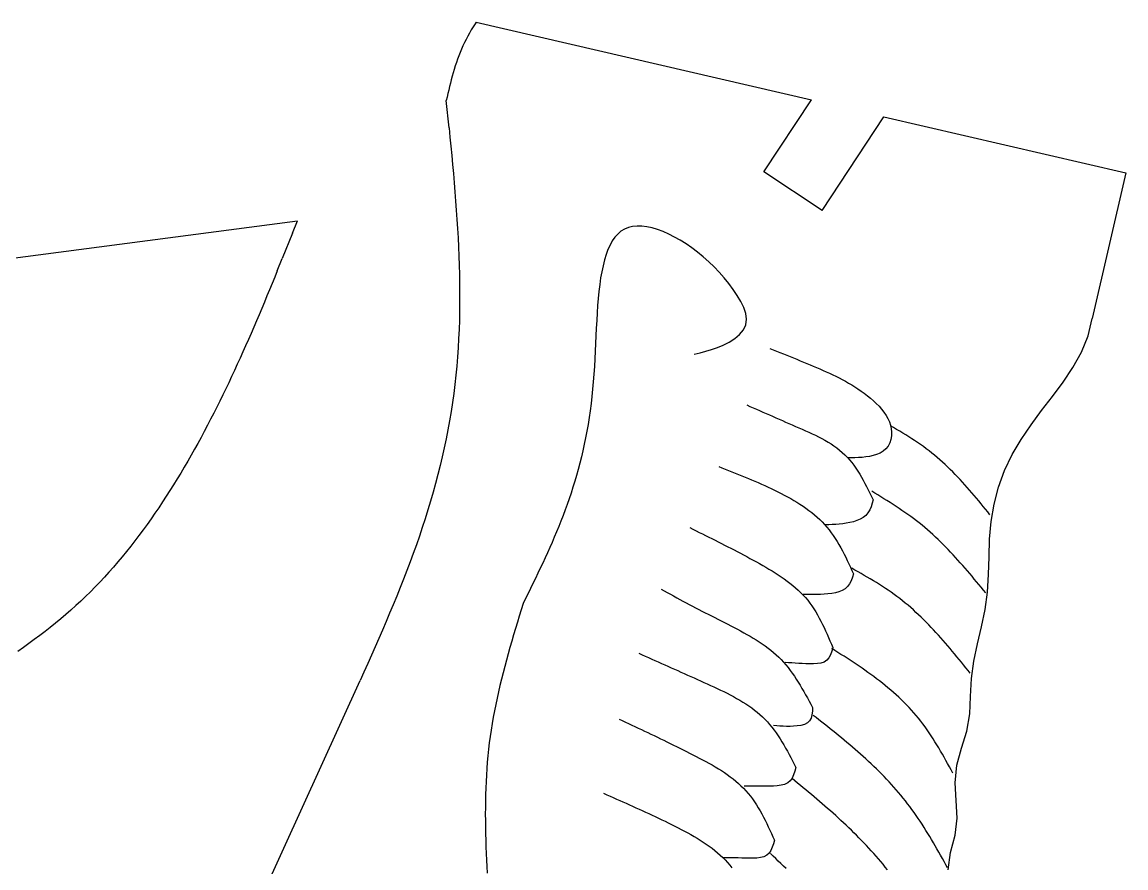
# Model space of a CAD drawing. Extents: x -3475 to 3475, y -2114 to 2114.
# Drawn here: x 2996.4 to 3453.9, y 798.2 to 1148.8 of the extents above; entities that cross this region are included whole.
import ezdxf

# ---------------------------------------------------------------- set-up
doc = ezdxf.new("R2010")
doc.units = 0
doc.header["$MEASUREMENT"] = 0
doc.layers.get('0').update_dxf_attribs({"linetype": 'CONTINUOUS'})

msp = doc.modelspace()

# ---------------------------------------------------------------- linework, layer by layer
for p, q in [((3184.56, 1148.83), (3184.09, 1148.12)), ((3184.56, 1148.83), (3323.59, 1116.54)), ((3181.79, 1144.28), (3181.08, 1142.97)), ((3182.53, 1145.58), (3181.79, 1144.28)), ((3183.3, 1146.86), (3182.53, 1145.58)), ((3184.09, 1148.12), (3183.3, 1146.86)), ((3179.73, 1140.32), (3179.1, 1138.97)), ((3180.39, 1141.65), (3179.73, 1140.32)), ((3181.08, 1142.97), (3180.39, 1141.65)), ((3177.38, 1134.86), (3176.87, 1133.47)), ((3177.93, 1136.24), (3177.38, 1134.86)), ((3178.5, 1137.61), (3177.93, 1136.24)), ((3179.1, 1138.97), (3178.5, 1137.61)), ((3175.92, 1130.66), (3175.48, 1129.24)), ((3176.38, 1132.06), (3175.92, 1130.66)), ((3176.87, 1133.47), (3176.38, 1132.06)), ((3174.66, 1126.39), (3174.27, 1124.95)), ((3175.06, 1127.82), (3174.66, 1126.39)), ((3175.48, 1129.24), (3175.06, 1127.82)), ((3173.54, 1122.07), (3173.19, 1120.62)), ((3173.9, 1123.51), (3173.54, 1122.07)), ((3174.27, 1124.95), (3173.9, 1123.51)), ((3172.5, 1117.72), (3172.17, 1116.27)), ((3173.32, 1104.93), (3172.17, 1116.27)), ((3172.84, 1119.17), (3172.5, 1117.72)), ((3173.19, 1120.62), (3172.84, 1119.17)), ((3303.84, 1086.72), (3323.59, 1116.54)), ((3327.9, 1070.79), (3353.57, 1109.57)), ((3353.57, 1109.57), (3453.85, 1086.28)), ((3173.32, 1104.93), (3173.7, 1101.14)), ((3173.7, 1101.14), (3174.07, 1097.36)), ((3174.07, 1097.36), (3174.43, 1093.58)), ((3174.43, 1093.58), (3174.79, 1089.79)), ((3174.79, 1089.79), (3175.13, 1086)), ((3175.13, 1086), (3175.45, 1082.22)), ((3327.9, 1070.79), (3303.84, 1086.72)), ((3453.85, 1086.28), (3439.9, 1025.9)), ((3175.45, 1082.22), (3175.77, 1078.43)), ((3175.77, 1078.43), (3176.06, 1074.64)), ((3176.06, 1074.64), (3176.34, 1070.84)), ((3176.34, 1070.84), (3176.59, 1067.05)), ((2674.09, 1009.01), (3110.46, 1066.46)), ((3108.38, 1061.26), (3110.46, 1066.46)), ((3176.59, 1067.05), (3176.83, 1063.25)), ((3176.83, 1063.25), (3177.04, 1059.45)), ((3244.58, 1062.09), (3243.27, 1060.97)), ((3246.04, 1062.98), (3244.58, 1062.09)), ((3247.63, 1063.64), (3246.04, 1062.98)), ((3249.36, 1064.06), (3247.63, 1063.64)), ((3251.22, 1064.24), (3249.36, 1064.06)), ((3253.2, 1064.2), (3251.22, 1064.24)), ((3255.29, 1063.94), (3253.2, 1064.2)), ((3257.46, 1063.47), (3255.29, 1063.94)), ((3259.71, 1062.81), (3257.46, 1063.47)), ((3262.02, 1061.95), (3259.71, 1062.81)), ((3264.37, 1060.92), (3262.02, 1061.95)), ((3108.38, 1061.26), (3104.21, 1050.85)), ((3177.04, 1059.45), (3177.23, 1055.65)), ((3240.99, 1058.11), (3240.03, 1056.39)), ((3242.07, 1059.64), (3240.99, 1058.11)), ((3243.27, 1060.97), (3242.07, 1059.64)), ((3266.76, 1059.72), (3264.37, 1060.92)), ((3269.16, 1058.36), (3266.76, 1059.72)), ((3271.57, 1056.85), (3269.16, 1058.36)), ((3273.97, 1055.19), (3271.57, 1056.85)), ((3177.23, 1055.65), (3177.39, 1051.85)), ((3238.4, 1052.43), (3237.72, 1050.21)), ((3239.17, 1054.5), (3238.4, 1052.43)), ((3240.03, 1056.39), (3239.17, 1054.5)), ((3276.35, 1053.41), (3273.97, 1055.19)), ((3278.68, 1051.5), (3276.35, 1053.41)), ((3102.11, 1045.65), (3104.21, 1050.85)), ((3177.39, 1051.85), (3177.52, 1048.04)), ((3177.52, 1048.04), (3177.62, 1044.23)), ((3237.13, 1047.85), (3236.61, 1045.36)), ((3237.72, 1050.21), (3237.13, 1047.85)), ((3280.97, 1049.48), (3278.68, 1051.5)), ((3283.19, 1047.36), (3280.97, 1049.48)), ((3102.11, 1045.65), (3101.06, 1043.06)), ((3177.62, 1044.23), (3177.69, 1040.43)), ((3236.61, 1045.36), (3236.16, 1042.74)), ((3285.32, 1045.15), (3283.19, 1047.36)), ((3287.36, 1042.85), (3285.32, 1045.15)), ((3100, 1040.46), (3098.93, 1037.87)), ((3101.06, 1043.06), (3100, 1040.46)), ((3177.69, 1040.43), (3177.72, 1036.62)), ((3235.77, 1040.02), (3235.44, 1037.19)), ((3236.16, 1042.74), (3235.77, 1040.02)), ((3289.29, 1040.48), (3287.36, 1042.85)), ((3291.1, 1038.04), (3289.29, 1040.48)), ((3097.86, 1035.28), (3096.78, 1032.69)), ((3098.93, 1037.87), (3097.86, 1035.28)), ((3177.72, 1036.62), (3177.72, 1032.81)), ((3235.15, 1034.28), (3234.91, 1031.3)), ((3235.44, 1037.19), (3235.15, 1034.28)), ((3292.77, 1035.55), (3291.1, 1038.04)), ((3294.27, 1033.02), (3292.77, 1035.55)), ((3095.7, 1030.11), (3094.61, 1027.52)), ((3096.78, 1032.69), (3095.7, 1030.11)), ((3177.72, 1032.81), (3177.67, 1029)), ((3234.91, 1031.3), (3234.69, 1028.24)), ((3295.49, 1030.49), (3294.27, 1033.02)), ((3296.32, 1028), (3295.49, 1030.49)), ((3093.51, 1024.94), (3092.4, 1022.36)), ((3094.61, 1027.52), (3093.51, 1024.94)), ((3177.59, 1025.2), (3177.47, 1021.4)), ((3177.67, 1029), (3177.59, 1025.2)), ((3234.51, 1025.14), (3234.34, 1021.99)), ((3234.69, 1028.24), (3234.51, 1025.14)), ((3296.65, 1025.61), (3296.32, 1028)), ((3296.36, 1023.34), (3296.65, 1025.61)), ((3438.17, 1018.75), (3439.9, 1025.9)), ((3092.4, 1022.36), (3091.29, 1019.79)), ((3177.47, 1021.4), (3177.3, 1017.6)), ((3234.34, 1021.99), (3234.18, 1018.81)), ((3293.76, 1019.35), (3295.36, 1021.25)), ((3295.36, 1021.25), (3296.36, 1023.34)), ((3090.16, 1017.22), (3089.03, 1014.65)), ((3091.29, 1019.79), (3090.16, 1017.22)), ((3177.3, 1017.6), (3177.08, 1013.8)), ((3234.03, 1015.62), (3233.88, 1012.41)), ((3234.18, 1018.81), (3234.03, 1015.62)), ((3286.98, 1014.94), (3289.4, 1016.19)), ((3289.4, 1016.19), (3291.71, 1017.66)), ((3291.71, 1017.66), (3293.76, 1019.35)), ((3435.42, 1011.96), (3438.17, 1018.75)), ((3087.89, 1012.09), (3086.73, 1009.53)), ((3089.03, 1014.65), (3087.89, 1012.09)), ((3177.08, 1013.8), (3176.82, 1010)), ((3233.88, 1012.41), (3233.72, 1009.21)), ((3274.96, 1011.15), (3277.35, 1011.73)), ((3277.35, 1011.73), (3279.75, 1012.36)), ((3279.75, 1012.36), (3282.16, 1013.07)), ((3282.16, 1013.07), (3284.57, 1013.92)), ((3284.57, 1013.92), (3286.98, 1014.94)), ((3306.29, 1013.51), (3307.69, 1012.95)), ((3307.69, 1012.95), (3309.09, 1012.4)), ((3309.09, 1012.4), (3310.48, 1011.84)), ((3310.48, 1011.84), (3311.88, 1011.28)), ((3311.88, 1011.28), (3313.28, 1010.72)), ((3431.88, 1005.58), (3435.42, 1011.96)), ((3085.57, 1006.97), (3084.39, 1004.42)), ((3086.73, 1009.53), (3085.57, 1006.97)), ((3176.82, 1010), (3176.5, 1006.21)), ((3233.72, 1009.21), (3233.54, 1006.02)), ((3313.28, 1010.72), (3314.67, 1010.16)), ((3314.67, 1010.16), (3316.06, 1009.6)), ((3316.06, 1009.6), (3317.45, 1009.03)), ((3317.45, 1009.03), (3318.83, 1008.47)), ((3318.83, 1008.47), (3320.2, 1007.9)), ((3320.2, 1007.9), (3321.58, 1007.33)), ((3321.58, 1007.33), (3322.94, 1006.76)), ((3322.94, 1006.76), (3324.3, 1006.19)), ((3084.39, 1004.42), (3083.2, 1001.87)), ((3176.14, 1002.43), (3175.72, 998.65)), ((3176.5, 1006.21), (3176.14, 1002.43)), ((3233.34, 1002.86), (3233.11, 999.73)), ((3233.54, 1006.02), (3233.34, 1002.86)), ((3324.3, 1006.19), (3325.66, 1005.61)), ((3325.66, 1005.61), (3327.01, 1005.04)), ((3327.01, 1005.04), (3328.35, 1004.45)), ((3328.35, 1004.45), (3329.68, 1003.86)), ((3329.68, 1003.86), (3331.01, 1003.25)), ((3331.01, 1003.25), (3332.33, 1002.63)), ((3332.33, 1002.63), (3333.65, 1001.99)), ((3333.65, 1001.99), (3334.97, 1001.33)), ((3427.8, 999.52), (3431.88, 1005.58)), ((3082, 999.33), (3080.78, 996.79)), ((3083.2, 1001.87), (3082, 999.33)), ((3175.72, 998.65), (3175.24, 994.87)), ((3233.11, 999.73), (3232.84, 996.65)), ((3334.97, 1001.33), (3336.28, 1000.65)), ((3336.28, 1000.65), (3337.59, 999.94)), ((3337.59, 999.94), (3338.89, 999.2)), ((3338.89, 999.2), (3340.19, 998.42)), ((3340.19, 998.42), (3341.5, 997.61)), ((3341.5, 997.61), (3342.8, 996.76)), ((3423.4, 993.63), (3427.8, 999.52)), ((3079.56, 994.26), (3078.31, 991.73)), ((3080.78, 996.79), (3079.56, 994.26)), ((3175.24, 994.87), (3174.72, 991.1)), ((3232.53, 993.63), (3232.19, 990.65)), ((3232.84, 996.65), (3232.53, 993.63)), ((3342.8, 996.76), (3344.1, 995.87)), ((3344.1, 995.87), (3345.39, 994.93)), ((3345.39, 994.93), (3346.69, 993.94)), ((3346.69, 993.94), (3347.97, 992.91)), ((3347.97, 992.91), (3349.21, 991.83)), ((3418.91, 987.78), (3423.4, 993.63)), ((3077.06, 989.21), (3075.78, 986.69)), ((3078.31, 991.73), (3077.06, 989.21)), ((3174.72, 991.1), (3174.14, 987.34)), ((3232.19, 990.65), (3231.8, 987.73)), ((3296.71, 990.1), (3298.05, 989.51)), ((3298.05, 989.51), (3299.38, 988.93)), ((3299.38, 988.93), (3300.72, 988.34)), ((3300.72, 988.34), (3302.05, 987.76)), ((3349.21, 991.83), (3350.41, 990.7)), ((3350.41, 990.7), (3351.54, 989.54)), ((3351.54, 989.54), (3352.61, 988.33)), ((3352.61, 988.33), (3353.58, 987.09)), ((3074.5, 984.18), (3073.19, 981.67)), ((3075.78, 986.69), (3074.5, 984.18)), ((3174.14, 987.34), (3173.5, 983.59)), ((3231.38, 984.85), (3230.93, 982.02)), ((3231.8, 987.73), (3231.38, 984.85)), ((3302.05, 987.76), (3303.39, 987.17)), ((3303.39, 987.17), (3304.73, 986.58)), ((3304.73, 986.58), (3306.07, 985.99)), ((3306.07, 985.99), (3307.42, 985.4)), ((3307.42, 985.4), (3308.76, 984.81)), ((3308.76, 984.81), (3310.11, 984.22)), ((3310.11, 984.22), (3311.47, 983.63)), ((3311.47, 983.63), (3312.82, 983.03)), ((3353.58, 987.09), (3354.45, 985.8)), ((3354.45, 985.8), (3355.2, 984.48)), ((3355.2, 984.48), (3355.81, 983.12)), ((3414.54, 981.88), (3418.91, 987.78)), ((3071.87, 979.17), (3070.53, 976.68)), ((3073.19, 981.67), (3071.87, 979.17)), ((3172.82, 979.84), (3172.09, 976.1)), ((3173.5, 983.59), (3172.82, 979.84)), ((3230.44, 979.24), (3229.91, 976.5)), ((3230.93, 982.02), (3230.44, 979.24)), ((3312.82, 983.03), (3314.19, 982.44)), ((3314.19, 982.44), (3315.55, 981.84)), ((3315.55, 981.84), (3316.92, 981.24)), ((3316.92, 981.24), (3318.3, 980.64)), ((3318.3, 980.64), (3319.68, 980.04)), ((3319.68, 980.04), (3321.06, 979.43)), ((3321.06, 979.43), (3322.43, 978.81)), ((3355.81, 983.12), (3356.28, 981.73)), ((3356.28, 981.73), (3356.33, 981.51)), ((3356.33, 981.51), (3356.59, 980.3)), ((3357.58, 980.76), (3356.33, 981.51)), ((3356.59, 980.3), (3356.73, 978.84)), ((3358.83, 980), (3357.58, 980.76)), ((3360.09, 979.24), (3358.83, 980)), ((3361.34, 978.48), (3360.09, 979.24)), ((3410.42, 975.83), (3414.54, 981.88)), ((3070.53, 976.68), (3069.18, 974.2)), ((3172.09, 976.1), (3171.31, 972.37)), ((3229.91, 976.5), (3229.36, 973.81)), ((3322.43, 978.81), (3323.8, 978.17)), ((3323.8, 978.17), (3325.15, 977.52)), ((3325.15, 977.52), (3326.5, 976.85)), ((3326.5, 976.85), (3327.82, 976.16)), ((3327.82, 976.16), (3329.12, 975.45)), ((3329.12, 975.45), (3330.4, 974.7)), ((3330.4, 974.7), (3331.65, 973.93)), ((3356.42, 975.85), (3355.95, 974.39)), ((3356.67, 977.35), (3356.42, 975.85)), ((3356.73, 978.84), (3356.67, 977.35)), ((3362.59, 977.71), (3361.34, 978.48)), ((3363.83, 976.92), (3362.59, 977.71)), ((3365.06, 976.13), (3363.83, 976.92)), ((3366.29, 975.33), (3365.06, 976.13)), ((3367.5, 974.51), (3366.29, 975.33)), ((3368.7, 973.68), (3367.5, 974.51)), ((3406.71, 969.56), (3410.42, 975.83)), ((3067.8, 971.72), (3066.41, 969.25)), ((3069.18, 974.2), (3067.8, 971.72)), ((3171.31, 972.37), (3170.48, 968.66)), ((3228.77, 971.15), (3228.15, 968.54)), ((3229.36, 973.81), (3228.77, 971.15)), ((3331.65, 973.93), (3332.86, 973.12)), ((3332.86, 973.12), (3334.05, 972.27)), ((3334.05, 972.27), (3335.19, 971.39)), ((3335.19, 971.39), (3336.29, 970.46)), ((3336.29, 970.46), (3337.34, 969.49)), ((3351.94, 970.15), (3350.53, 969.56)), ((3353.23, 970.91), (3351.94, 970.15)), ((3354.36, 971.87), (3353.23, 970.91)), ((3355.26, 973.04), (3354.36, 971.87)), ((3355.95, 974.39), (3355.26, 973.04)), ((3369.9, 972.83), (3368.7, 973.68)), ((3371.08, 971.97), (3369.9, 972.83)), ((3372.24, 971.08), (3371.08, 971.97)), ((3373.39, 970.17), (3372.24, 971.08)), ((3374.53, 969.25), (3373.39, 970.17)), ((3065, 966.78), (3063.57, 964.33)), ((3066.41, 969.25), (3065, 966.78)), ((3170.48, 968.66), (3169.61, 964.95)), ((3227.51, 965.96), (3226.83, 963.42)), ((3228.15, 968.54), (3227.51, 965.96)), ((3337.34, 969.49), (3338.35, 968.46)), ((3338.35, 968.46), (3338.62, 968.17)), ((3338.62, 968.17), (3338.57, 968.17)), ((3340.05, 968.18), (3338.62, 968.17)), ((3338.62, 968.17), (3339.31, 967.4)), ((3339.31, 967.4), (3340.23, 966.28)), ((3341.53, 968.21), (3340.05, 968.18)), ((3340.23, 966.28), (3341.1, 965.13)), ((3343.01, 968.27), (3341.53, 968.21)), ((3344.5, 968.37), (3343.01, 968.27)), ((3346, 968.54), (3344.5, 968.37)), ((3347.52, 968.78), (3346, 968.54)), ((3349.04, 969.11), (3347.52, 968.78)), ((3350.53, 969.56), (3349.04, 969.11)), ((3375.65, 968.3), (3374.53, 969.25)), ((3376.76, 967.34), (3375.65, 968.3)), ((3377.85, 966.37), (3376.76, 967.34)), ((3378.93, 965.37), (3377.85, 966.37)), ((3380, 964.37), (3378.93, 965.37)), ((3403.57, 962.97), (3406.71, 969.56)), ((3062.13, 961.89), (3060.66, 959.47)), ((3063.57, 964.33), (3062.13, 961.89)), ((3168.68, 961.25), (3167.72, 957.57)), ((3169.61, 964.95), (3168.68, 961.25)), ((3226.13, 960.92), (3225.4, 958.45)), ((3226.83, 963.42), (3226.13, 960.92)), ((3285.08, 964.56), (3286.44, 964.03)), ((3286.44, 964.03), (3287.81, 963.49)), ((3287.81, 963.49), (3289.18, 962.95)), ((3289.18, 962.95), (3290.55, 962.41)), ((3290.55, 962.41), (3291.91, 961.87)), ((3291.91, 961.87), (3293.28, 961.32)), ((3293.28, 961.32), (3294.65, 960.77)), ((3294.65, 960.77), (3296.01, 960.21)), ((3341.1, 965.13), (3341.94, 963.95)), ((3341.94, 963.95), (3342.75, 962.72)), ((3342.75, 962.72), (3343.53, 961.47)), ((3343.53, 961.47), (3344.28, 960.2)), ((3381.06, 963.35), (3380, 964.37)), ((3382.1, 962.32), (3381.06, 963.35)), ((3383.13, 961.27), (3382.1, 962.32)), ((3384.15, 960.21), (3383.13, 961.27)), ((3401.05, 956.09), (3403.57, 962.97)), ((3059.17, 957.05), (3057.66, 954.65)), ((3060.66, 959.47), (3059.17, 957.05)), ((3167.72, 957.57), (3166.71, 953.9)), ((3225.4, 958.45), (3224.65, 956.01)), ((3296.01, 960.21), (3297.38, 959.64)), ((3297.38, 959.64), (3298.74, 959.07)), ((3298.74, 959.07), (3300.1, 958.49)), ((3300.1, 958.49), (3301.46, 957.9)), ((3301.46, 957.9), (3302.82, 957.3)), ((3302.82, 957.3), (3304.18, 956.69)), ((3304.18, 956.69), (3305.53, 956.06)), ((3344.28, 960.2), (3345, 958.89)), ((3345, 958.89), (3345.71, 957.57)), ((3345.71, 957.57), (3346.4, 956.24)), ((3346.4, 956.24), (3347.07, 954.89)), ((3385.16, 959.14), (3384.15, 960.21)), ((3386.16, 958.07), (3385.16, 959.14)), ((3387.14, 956.98), (3386.16, 958.07)), ((3388.11, 955.88), (3387.14, 956.98)), ((3056.13, 952.26), (3054.58, 949.89)), ((3057.66, 954.65), (3056.13, 952.26)), ((3166.71, 953.9), (3165.65, 950.24)), ((3223.88, 953.61), (3223.08, 951.23)), ((3224.65, 956.01), (3223.88, 953.61)), ((3305.53, 956.06), (3306.88, 955.43)), ((3306.88, 955.43), (3308.24, 954.78)), ((3308.24, 954.78), (3309.58, 954.12)), ((3309.58, 954.12), (3310.93, 953.44)), ((3310.93, 953.44), (3312.27, 952.74)), ((3312.27, 952.74), (3313.6, 952.03)), ((3313.6, 952.03), (3314.91, 951.3)), ((3347.07, 954.89), (3347.74, 953.53)), ((3347.74, 953.53), (3348.4, 952.16)), ((3348.4, 952.16), (3349.06, 950.79)), ((3349.76, 953.57), (3348.49, 954.34)), ((3351.03, 952.79), (3349.76, 953.57)), ((3352.3, 952.02), (3351.03, 952.79)), ((3353.56, 951.24), (3352.3, 952.02)), ((3389.08, 954.78), (3388.11, 955.88)), ((3390.04, 953.67), (3389.08, 954.78)), ((3390.98, 952.55), (3390.04, 953.67)), ((3391.93, 951.43), (3390.98, 952.55)), ((3399.19, 948.98), (3401.05, 956.09)), ((3053.01, 947.53), (3051.42, 945.19)), ((3054.58, 949.89), (3053.01, 947.53)), ((3165.65, 950.24), (3164.56, 946.59)), ((3222.26, 948.89), (3221.42, 946.57)), ((3223.08, 951.23), (3222.26, 948.89)), ((3314.91, 951.3), (3316.22, 950.54)), ((3316.22, 950.54), (3317.5, 949.77)), ((3317.5, 949.77), (3318.77, 948.97)), ((3318.77, 948.97), (3320.02, 948.15)), ((3320.02, 948.15), (3321.25, 947.3)), ((3321.25, 947.3), (3322.44, 946.42)), ((3348.21, 947.91), (3347.65, 946.57)), ((3348.66, 949.33), (3348.21, 947.91)), ((3349.06, 950.79), (3348.66, 949.33)), ((3354.82, 950.45), (3353.56, 951.24)), ((3356.08, 949.66), (3354.82, 950.45)), ((3357.33, 948.87), (3356.08, 949.66)), ((3358.57, 948.06), (3357.33, 948.87)), ((3359.81, 947.25), (3358.57, 948.06)), ((3361.04, 946.42), (3359.81, 947.25)), ((3392.86, 950.31), (3391.93, 951.43)), ((3393.79, 949.18), (3392.86, 950.31)), ((3394.72, 948.04), (3393.79, 949.18)), ((3395.65, 946.91), (3394.72, 948.04)), ((3397.97, 941.74), (3399.19, 948.98)), ((3049.8, 942.87), (3048.17, 940.57)), ((3051.42, 945.19), (3049.8, 942.87)), ((3163.42, 942.96), (3162.24, 939.35)), ((3164.56, 946.59), (3163.42, 942.96)), ((3220.56, 944.27), (3219.68, 942)), ((3221.42, 946.57), (3220.56, 944.27)), ((3322.44, 946.42), (3323.62, 945.52)), ((3323.62, 945.52), (3324.76, 944.59)), ((3324.76, 944.59), (3325.87, 943.63)), ((3325.87, 943.63), (3326.94, 942.63)), ((3326.94, 942.63), (3327.98, 941.6)), ((3343.7, 942.73), (3342.33, 942.16)), ((3344.96, 943.45), (3343.7, 942.73)), ((3346.05, 944.32), (3344.96, 943.45)), ((3346.95, 945.36), (3346.05, 944.32)), ((3347.65, 946.57), (3346.95, 945.36)), ((3362.26, 945.59), (3361.04, 946.42)), ((3363.47, 944.74), (3362.26, 945.59)), ((3364.67, 943.87), (3363.47, 944.74)), ((3365.85, 942.99), (3364.67, 943.87)), ((3367.03, 942.1), (3365.85, 942.99)), ((3396.57, 945.77), (3395.65, 946.91)), ((3397.49, 944.63), (3396.57, 945.77)), ((3046.51, 938.28), (3044.82, 936.02)), ((3048.17, 940.57), (3046.51, 938.28)), ((3162.24, 939.35), (3161.02, 935.74)), ((3218.79, 939.76), (3217.88, 937.53)), ((3219.68, 942), (3218.79, 939.76)), ((3273.07, 939.25), (3274.38, 938.6)), ((3274.38, 938.6), (3275.7, 937.95)), ((3275.7, 937.95), (3277.01, 937.3)), ((3327.98, 941.6), (3328.98, 940.54)), ((3328.98, 940.54), (3329.93, 939.44)), ((3330.74, 940.48), (3329.32, 940.44)), ((3329.93, 939.44), (3330.85, 938.31)), ((3332.16, 940.53), (3330.74, 940.48)), ((3330.85, 938.31), (3331.73, 937.15)), ((3333.58, 940.6), (3332.16, 940.53)), ((3335.01, 940.71), (3333.58, 940.6)), ((3336.46, 940.86), (3335.01, 940.71)), ((3337.92, 941.07), (3336.46, 940.86)), ((3339.4, 941.34), (3337.92, 941.07)), ((3340.88, 941.7), (3339.4, 941.34)), ((3342.33, 942.16), (3340.88, 941.7)), ((3368.19, 941.18), (3367.03, 942.1)), ((3369.34, 940.25), (3368.19, 941.18)), ((3370.48, 939.3), (3369.34, 940.25)), ((3371.6, 938.34), (3370.48, 939.3)), ((3372.72, 937.36), (3371.6, 938.34)), ((3397.37, 934.43), (3397.97, 941.74)), ((3043.12, 933.77), (3041.39, 931.55)), ((3044.82, 936.02), (3043.12, 933.77)), ((3161.02, 935.74), (3159.77, 932.15)), ((3216.95, 935.32), (3216.01, 933.14)), ((3217.88, 937.53), (3216.95, 935.32)), ((3277.01, 937.3), (3278.32, 936.65)), ((3278.32, 936.65), (3279.64, 936)), ((3279.64, 936), (3280.95, 935.34)), ((3280.95, 935.34), (3282.27, 934.69)), ((3282.27, 934.69), (3283.58, 934.03)), ((3283.58, 934.03), (3284.9, 933.37)), ((3284.9, 933.37), (3286.21, 932.7)), ((3331.73, 937.15), (3332.57, 935.95)), ((3332.57, 935.95), (3333.38, 934.73)), ((3333.38, 934.73), (3334.16, 933.49)), ((3334.16, 933.49), (3334.92, 932.22)), ((3373.82, 936.37), (3372.72, 937.36)), ((3374.91, 935.36), (3373.82, 936.37)), ((3375.98, 934.34), (3374.91, 935.36)), ((3377.05, 933.31), (3375.98, 934.34)), ((3378.1, 932.27), (3377.05, 933.31)), ((3397.12, 927.11), (3397.37, 934.43)), ((3039.63, 929.36), (3037.86, 927.18)), ((3041.39, 931.55), (3039.63, 929.36)), ((3159.77, 932.15), (3158.49, 928.57)), ((3214.09, 928.81), (3213.12, 926.67)), ((3215.06, 930.97), (3214.09, 928.81)), ((3216.01, 933.14), (3215.06, 930.97)), ((3286.21, 932.7), (3287.53, 932.03)), ((3287.53, 932.03), (3288.84, 931.36)), ((3288.84, 931.36), (3290.16, 930.68)), ((3290.16, 930.68), (3291.47, 930)), ((3291.47, 930), (3292.79, 929.32)), ((3292.79, 929.32), (3294.1, 928.62)), ((3334.92, 932.22), (3335.65, 930.93)), ((3335.65, 930.93), (3336.36, 929.62)), ((3336.36, 929.62), (3337.05, 928.3)), ((3379.15, 931.21), (3378.1, 932.27)), ((3380.19, 930.15), (3379.15, 931.21)), ((3381.21, 929.08), (3380.19, 930.15)), ((3382.23, 927.99), (3381.21, 929.08)), ((3036.05, 925.03), (3034.22, 922.91)), ((3037.86, 927.18), (3036.05, 925.03)), ((3157.17, 925.01), (3155.82, 921.45)), ((3158.49, 928.57), (3157.17, 925.01)), ((3212.13, 924.55), (3211.14, 922.43)), ((3213.12, 926.67), (3212.13, 924.55)), ((3294.1, 928.62), (3295.42, 927.92)), ((3295.42, 927.92), (3296.73, 927.22)), ((3296.73, 927.22), (3298.05, 926.51)), ((3298.05, 926.51), (3299.37, 925.79)), ((3299.37, 925.79), (3300.68, 925.06)), ((3300.68, 925.06), (3302, 924.33)), ((3302, 924.33), (3303.31, 923.59)), ((3337.05, 928.3), (3337.72, 926.96)), ((3337.72, 926.96), (3338.38, 925.61)), ((3338.38, 925.61), (3339.03, 924.25)), ((3339.03, 924.25), (3339.67, 922.88)), ((3383.23, 926.9), (3382.23, 927.99)), ((3384.23, 925.8), (3383.23, 926.9)), ((3385.22, 924.7), (3384.23, 925.8)), ((3386.2, 923.59), (3385.22, 924.7)), ((3396.93, 919.79), (3397.12, 927.11)), ((3032.37, 920.81), (3030.49, 918.74)), ((3034.22, 922.91), (3032.37, 920.81)), ((3155.82, 921.45), (3154.45, 917.91)), ((3210.14, 920.32), (3209.13, 918.23)), ((3211.14, 922.43), (3210.14, 920.32)), ((3303.31, 923.59), (3304.62, 922.83)), ((3304.62, 922.83), (3305.92, 922.07)), ((3305.92, 922.07), (3307.21, 921.29)), ((3307.21, 921.29), (3308.49, 920.49)), ((3308.49, 920.49), (3309.76, 919.68)), ((3309.76, 919.68), (3311, 918.84)), ((3339.67, 922.88), (3340.31, 921.51)), ((3341.54, 921.67), (3340.26, 922.4)), ((3340.31, 921.51), (3340.94, 920.14)), ((3340.94, 920.14), (3340.47, 918.66)), ((3342.82, 920.94), (3341.54, 921.67)), ((3344.1, 920.2), (3342.82, 920.94)), ((3345.38, 919.47), (3344.1, 920.2)), ((3387.18, 922.47), (3386.2, 923.59)), ((3388.15, 921.35), (3387.18, 922.47)), ((3389.11, 920.22), (3388.15, 921.35)), ((3390.06, 919.09), (3389.11, 920.22)), ((3396.5, 912.52), (3396.93, 919.79)), ((3028.58, 916.69), (3026.65, 914.68)), ((3030.49, 918.74), (3028.58, 916.69)), ((3154.45, 917.91), (3153.05, 914.37)), ((3208.11, 916.14), (3207.1, 914.05)), ((3209.13, 918.23), (3208.11, 916.14)), ((3311, 918.84), (3312.23, 917.99)), ((3312.23, 917.99), (3313.44, 917.12)), ((3313.44, 917.12), (3314.62, 916.22)), ((3314.62, 916.22), (3315.77, 915.29)), ((3315.77, 915.29), (3316.89, 914.34)), ((3339.31, 915.93), (3338.51, 914.79)), ((3339.94, 917.24), (3339.31, 915.93)), ((3340.47, 918.66), (3339.94, 917.24)), ((3346.65, 918.72), (3345.38, 919.47)), ((3347.92, 917.97), (3346.65, 918.72)), ((3349.18, 917.22), (3347.92, 917.97)), ((3350.44, 916.45), (3349.18, 917.22)), ((3351.68, 915.67), (3350.44, 916.45)), ((3352.92, 914.89), (3351.68, 915.67)), ((3391.02, 917.96), (3390.06, 919.09)), ((3391.96, 916.82), (3391.02, 917.96)), ((3392.91, 915.68), (3391.96, 916.82)), ((3393.85, 914.54), (3392.91, 915.68)), ((3022.71, 910.74), (3020.69, 908.82)), ((3024.69, 912.69), (3022.71, 910.74)), ((3026.65, 914.68), (3024.69, 912.69)), ((3151.62, 910.84), (3150.17, 907.32)), ((3153.05, 914.37), (3151.62, 910.84)), ((3206.08, 911.97), (3205.05, 909.89)), ((3207.1, 914.05), (3206.08, 911.97)), ((3261.19, 913.69), (3262.49, 913)), ((3262.49, 913), (3263.79, 912.3)), ((3263.79, 912.3), (3265.08, 911.61)), ((3265.08, 911.61), (3266.38, 910.92)), ((3266.38, 910.92), (3267.68, 910.22)), ((3316.89, 914.34), (3317.98, 913.36)), ((3317.98, 913.36), (3319.03, 912.35)), ((3319.03, 912.35), (3320.05, 911.31)), ((3320.05, 911.31), (3321.02, 910.23)), ((3321.54, 911.5), (3320.12, 911.52)), ((3322.96, 911.49), (3321.54, 911.5)), ((3324.4, 911.49), (3322.96, 911.49)), ((3325.85, 911.52), (3324.4, 911.49)), ((3327.32, 911.57), (3325.85, 911.52)), ((3328.82, 911.65), (3327.32, 911.57)), ((3330.36, 911.78), (3328.82, 911.65)), ((3331.91, 911.96), (3330.36, 911.78)), ((3333.45, 912.23), (3331.91, 911.96)), ((3334.92, 912.61), (3333.45, 912.23)), ((3336.29, 913.14), (3334.92, 912.61)), ((3337.5, 913.86), (3336.29, 913.14)), ((3338.51, 914.79), (3337.5, 913.86)), ((3354.15, 914.08), (3352.92, 914.89)), ((3355.37, 913.27), (3354.15, 914.08)), ((3356.58, 912.44), (3355.37, 913.27)), ((3357.78, 911.59), (3356.58, 912.44)), ((3358.96, 910.72), (3357.78, 911.59)), ((3360.13, 909.84), (3358.96, 910.72)), ((3394.79, 913.4), (3393.85, 914.54)), ((3395.73, 912.25), (3394.79, 913.4)), ((3395.53, 905.31), (3396.5, 912.52)), ((3018.65, 906.92), (3016.58, 905.06)), ((3020.69, 908.82), (3018.65, 906.92)), ((3150.17, 907.32), (3148.71, 903.81)), ((3204.03, 907.82), (3203.24, 905.21)), ((3205.05, 909.89), (3204.03, 907.82)), ((3267.68, 910.22), (3268.98, 909.53)), ((3268.98, 909.53), (3270.28, 908.84)), ((3270.28, 908.84), (3271.58, 908.14)), ((3271.58, 908.14), (3272.89, 907.45)), ((3272.89, 907.45), (3274.2, 906.76)), ((3274.2, 906.76), (3275.51, 906.07)), ((3275.51, 906.07), (3276.82, 905.38)), ((3321.02, 910.23), (3321.96, 909.12)), ((3321.96, 909.12), (3322.85, 907.97)), ((3322.85, 907.97), (3323.7, 906.79)), ((3323.7, 906.79), (3324.51, 905.58)), ((3361.28, 908.93), (3360.13, 909.84)), ((3362.42, 908.01), (3361.28, 908.93)), ((3363.55, 907.07), (3362.42, 908.01)), ((3364.66, 906.11), (3363.55, 907.07)), ((3365.76, 905.13), (3364.66, 906.11)), ((3012.37, 901.43), (3010.23, 899.66)), ((3014.49, 903.23), (3012.37, 901.43)), ((3016.58, 905.06), (3014.49, 903.23)), ((3148.71, 903.81), (3147.22, 900.31)), ((3202.44, 902.6), (3201.66, 900)), ((3203.24, 905.21), (3202.44, 902.6)), ((3276.82, 905.38), (3278.14, 904.69)), ((3278.14, 904.69), (3279.46, 904)), ((3279.46, 904), (3280.78, 903.32)), ((3280.78, 903.32), (3282.11, 902.63)), ((3282.11, 902.63), (3283.44, 901.95)), ((3283.44, 901.95), (3284.77, 901.26)), ((3284.77, 901.26), (3286.11, 900.58)), ((3324.51, 905.58), (3325.29, 904.34)), ((3325.29, 904.34), (3326.03, 903.08)), ((3326.03, 903.08), (3326.75, 901.79)), ((3326.75, 901.79), (3327.44, 900.48)), ((3366.84, 904.14), (3365.76, 905.13)), ((3367.92, 903.14), (3366.84, 904.14)), ((3368.98, 902.12), (3367.92, 903.14)), ((3370.03, 901.08), (3368.98, 902.12)), ((3394.01, 898.17), (3395.53, 905.31)), ((3008.06, 897.91), (3005.87, 896.19)), ((3010.23, 899.66), (3008.06, 897.91)), ((3145.72, 896.81), (3144.21, 893.32)), ((3147.22, 900.31), (3145.72, 896.81)), ((3200.87, 897.39), (3200.1, 894.78)), ((3201.66, 900), (3200.87, 897.39)), ((3286.11, 900.58), (3287.45, 899.9)), ((3287.45, 899.9), (3288.8, 899.21)), ((3288.8, 899.21), (3290.14, 898.53)), ((3290.14, 898.53), (3291.49, 897.83)), ((3291.49, 897.83), (3292.83, 897.14)), ((3292.83, 897.14), (3294.16, 896.43)), ((3327.44, 900.48), (3328.1, 899.15)), ((3328.1, 899.15), (3328.75, 897.8)), ((3328.75, 897.8), (3329.38, 896.44)), ((3371.07, 900.04), (3370.03, 901.08)), ((3372.1, 898.99), (3371.07, 900.04)), ((3373.12, 897.92), (3372.1, 898.99)), ((3374.13, 896.84), (3373.12, 897.92)), ((3375.13, 895.76), (3374.13, 896.84)), ((3392.3, 891.05), (3394.01, 898.17)), ((3001.43, 892.82), (2999.17, 891.17)), ((3003.66, 894.49), (3001.43, 892.82)), ((3005.87, 896.19), (3003.66, 894.49)), ((3144.21, 893.32), (3142.68, 889.83)), ((3199.34, 892.17), (3198.58, 889.56)), ((3200.1, 894.78), (3199.34, 892.17)), ((3294.16, 896.43), (3295.48, 895.71)), ((3295.48, 895.71), (3296.8, 894.98)), ((3296.8, 894.98), (3298.1, 894.24)), ((3298.1, 894.24), (3299.39, 893.47)), ((3299.39, 893.47), (3300.66, 892.69)), ((3300.66, 892.69), (3301.91, 891.89)), ((3329.38, 896.44), (3329.99, 895.07)), ((3329.99, 895.07), (3330.59, 893.69)), ((3330.59, 893.69), (3331.19, 892.3)), ((3331.19, 892.3), (3331.78, 890.91)), ((3376.12, 894.67), (3375.13, 895.76)), ((3377.1, 893.57), (3376.12, 894.67)), ((3378.07, 892.47), (3377.1, 893.57)), ((3379.04, 891.36), (3378.07, 892.47)), ((2996.9, 889.55), (2994.61, 887.95)), ((2999.17, 891.17), (2996.9, 889.55)), ((3142.68, 889.83), (3141.14, 886.35)), ((3198.58, 889.56), (3197.84, 886.94)), ((3301.91, 891.89), (3303.14, 891.07)), ((3303.14, 891.07), (3304.34, 890.22)), ((3304.34, 890.22), (3305.52, 889.35)), ((3305.52, 889.35), (3306.68, 888.45)), ((3306.68, 888.45), (3307.8, 887.52)), ((3307.8, 887.52), (3308.89, 886.56)), ((3331.93, 887.98), (3331.44, 886.54)), ((3331.78, 890.91), (3332.36, 889.51)), ((3332.22, 888.99), (3331.93, 887.98)), ((3332.22, 888.99), (3331.99, 889.14)), ((3332.36, 889.51), (3332.22, 888.99)), ((3333.25, 888.34), (3332.22, 888.99)), ((3334.5, 887.53), (3333.25, 888.34)), ((3335.76, 886.73), (3334.5, 887.53)), ((3380, 890.25), (3379.04, 891.36)), ((3380.95, 889.13), (3380, 890.25)), ((3381.9, 888), (3380.95, 889.13)), ((3382.84, 886.88), (3381.9, 888)), ((3390.8, 883.89), (3392.3, 891.05)), ((3141.14, 886.35), (3139.6, 882.87)), ((3197.12, 884.33), (3196.42, 881.71)), ((3197.84, 886.94), (3197.12, 884.33)), ((3251.97, 887.16), (3253.31, 886.56)), ((3253.31, 886.56), (3254.65, 885.96)), ((3254.65, 885.96), (3255.99, 885.37)), ((3255.99, 885.37), (3257.33, 884.77)), ((3257.33, 884.77), (3258.67, 884.18)), ((3258.67, 884.18), (3260.01, 883.58)), ((3260.01, 883.58), (3261.35, 882.98)), ((3261.35, 882.98), (3262.69, 882.38)), ((3308.89, 886.56), (3309.95, 885.56)), ((3309.95, 885.56), (3310.97, 884.53)), ((3310.97, 884.53), (3311.96, 883.46)), ((3311.96, 883.46), (3312.91, 882.36)), ((3313.99, 883.23), (3312.6, 883.33)), ((3315.39, 883.14), (3313.99, 883.23)), ((3316.8, 883.05), (3315.39, 883.14)), ((3318.24, 882.97), (3316.8, 883.05)), ((3319.72, 882.9), (3318.24, 882.97)), ((3327.47, 883.1), (3325.98, 882.87)), ((3328.81, 883.54), (3327.47, 883.1)), ((3329.93, 884.25), (3328.81, 883.54)), ((3330.79, 885.27), (3329.93, 884.25)), ((3331.44, 886.54), (3330.79, 885.27)), ((3337.01, 885.93), (3335.76, 886.73)), ((3338.27, 885.12), (3337.01, 885.93)), ((3339.52, 884.3), (3338.27, 885.12)), ((3340.76, 883.48), (3339.52, 884.3)), ((3342, 882.65), (3340.76, 883.48)), ((3383.78, 885.75), (3382.84, 886.88)), ((3384.71, 884.61), (3383.78, 885.75)), ((3385.65, 883.48), (3384.71, 884.61)), ((3386.57, 882.34), (3385.65, 883.48)), ((3389.82, 876.65), (3390.8, 883.89)), ((3138.05, 879.4), (3136.49, 875.93)), ((3139.6, 882.87), (3138.05, 879.4)), ((3195.73, 879.09), (3195.06, 876.47)), ((3196.42, 881.71), (3195.73, 879.09)), ((3262.69, 882.38), (3264.04, 881.78)), ((3264.04, 881.78), (3265.38, 881.18)), ((3265.38, 881.18), (3266.73, 880.58)), ((3266.73, 880.58), (3268.08, 879.98)), ((3268.08, 879.98), (3269.43, 879.37)), ((3269.43, 879.37), (3270.79, 878.76)), ((3270.79, 878.76), (3272.14, 878.16)), ((3312.91, 882.36), (3313.84, 881.22)), ((3313.84, 881.22), (3314.73, 880.06)), ((3314.73, 880.06), (3315.59, 878.87)), ((3315.59, 878.87), (3316.44, 877.66)), ((3321.24, 882.84), (3319.72, 882.9)), ((3322.8, 882.8), (3321.24, 882.84)), ((3324.4, 882.79), (3322.8, 882.8)), ((3325.98, 882.87), (3324.4, 882.79)), ((3343.24, 881.82), (3342, 882.65)), ((3344.47, 880.98), (3343.24, 881.82)), ((3345.7, 880.13), (3344.47, 880.98)), ((3346.92, 879.27), (3345.7, 880.13)), ((3348.13, 878.4), (3346.92, 879.27)), ((3349.33, 877.51), (3348.13, 878.4)), ((3387.5, 881.2), (3386.57, 882.34)), ((3388.43, 880.06), (3387.5, 881.2)), ((3389.35, 878.92), (3388.43, 880.06)), ((3090.83, 775.58), (3136.49, 875.93)), ((3194.42, 873.84), (3193.81, 871.21)), ((3195.06, 876.47), (3194.42, 873.84)), ((3272.14, 878.16), (3273.5, 877.55)), ((3273.5, 877.55), (3274.86, 876.93)), ((3274.86, 876.93), (3276.23, 876.32)), ((3276.23, 876.32), (3277.59, 875.71)), ((3277.59, 875.71), (3278.96, 875.09)), ((3278.96, 875.09), (3280.34, 874.47)), ((3280.34, 874.47), (3281.71, 873.84)), ((3281.71, 873.84), (3283.09, 873.21)), ((3316.44, 877.66), (3317.25, 876.43)), ((3317.25, 876.43), (3318.05, 875.17)), ((3318.05, 875.17), (3318.83, 873.9)), ((3318.83, 873.9), (3319.6, 872.61)), ((3350.53, 876.62), (3349.33, 877.51)), ((3351.72, 875.71), (3350.53, 876.62)), ((3352.9, 874.78), (3351.72, 875.71)), ((3354.06, 873.84), (3352.9, 874.78)), ((3355.22, 872.89), (3354.06, 873.84)), ((3389.47, 869.32), (3389.82, 876.65)), ((3193.81, 871.21), (3193.22, 868.58)), ((3283.09, 873.21), (3284.46, 872.58)), ((3284.46, 872.58), (3285.83, 871.93)), ((3285.83, 871.93), (3287.19, 871.27)), ((3287.19, 871.27), (3288.54, 870.6)), ((3288.54, 870.6), (3289.88, 869.91)), ((3289.88, 869.91), (3291.21, 869.21)), ((3319.6, 872.61), (3320.35, 871.31)), ((3320.35, 871.31), (3321.09, 869.99)), ((3321.09, 869.99), (3321.82, 868.67)), ((3356.36, 871.92), (3355.22, 872.89)), ((3357.5, 870.94), (3356.36, 871.92)), ((3358.61, 869.94), (3357.5, 870.94)), ((3359.71, 868.92), (3358.61, 869.94)), ((3389.14, 862), (3389.47, 869.32)), ((3192.66, 865.95), (3192.13, 863.31)), ((3193.22, 868.58), (3192.66, 865.95)), ((3291.21, 869.21), (3292.52, 868.48)), ((3292.52, 868.48), (3293.81, 867.74)), ((3293.81, 867.74), (3295.08, 866.97)), ((3295.08, 866.97), (3296.33, 866.18)), ((3296.33, 866.18), (3297.56, 865.36)), ((3297.56, 865.36), (3298.75, 864.52)), ((3321.82, 868.67), (3322.55, 867.34)), ((3322.55, 867.34), (3323.27, 866.01)), ((3323.27, 866.01), (3323.98, 864.68)), ((3323.98, 864.68), (3323.9, 863.11)), ((3360.8, 867.89), (3359.71, 868.92)), ((3361.87, 866.85), (3360.8, 867.89)), ((3362.92, 865.78), (3361.87, 866.85)), ((3363.96, 864.7), (3362.92, 865.78)), ((3364.97, 863.61), (3363.96, 864.7)), ((3191.63, 860.66), (3191.17, 858.02)), ((3192.13, 863.31), (3191.63, 860.66)), ((3298.75, 864.52), (3299.92, 863.64)), ((3299.92, 863.64), (3301.06, 862.73)), ((3301.06, 862.73), (3302.16, 861.79)), ((3302.16, 861.79), (3303.23, 860.81)), ((3303.23, 860.81), (3304.26, 859.79)), ((3323.37, 860.28), (3322.76, 859.14)), ((3323.72, 861.62), (3323.37, 860.28)), ((3323.9, 863.11), (3323.72, 861.62)), ((3325.42, 860.51), (3324.25, 861.43)), ((3326.6, 859.59), (3325.42, 860.51)), ((3365.96, 862.5), (3364.97, 863.61)), ((3366.93, 861.37), (3365.96, 862.5)), ((3367.88, 860.22), (3366.93, 861.37)), ((3368.81, 859.06), (3367.88, 860.22)), ((3387.89, 854.86), (3389.14, 862)), ((3191.17, 858.02), (3190.75, 855.36)), ((3243.77, 859.92), (3245.09, 859.3)), ((3245.09, 859.3), (3246.41, 858.67)), ((3246.41, 858.67), (3247.73, 858.05)), ((3247.73, 858.05), (3249.06, 857.43)), ((3249.06, 857.43), (3250.38, 856.8)), ((3250.38, 856.8), (3251.7, 856.17)), ((3251.7, 856.17), (3253.03, 855.55)), ((3253.03, 855.55), (3254.35, 854.92)), ((3304.26, 859.79), (3305.25, 858.73)), ((3305.25, 858.73), (3306.2, 857.64)), ((3306.2, 857.64), (3307.12, 856.51)), ((3307.12, 856.51), (3308.01, 855.36)), ((3309.11, 857.14), (3307.76, 857.27)), ((3310.47, 857.02), (3309.11, 857.14)), ((3311.84, 856.93), (3310.47, 857.02)), ((3313.24, 856.88), (3311.84, 856.93)), ((3314.67, 856.87), (3313.24, 856.88)), ((3316.14, 856.92), (3314.67, 856.87)), ((3317.66, 857.05), (3316.14, 856.92)), ((3319.18, 857.29), (3317.66, 857.05)), ((3320.6, 857.68), (3319.18, 857.29)), ((3321.82, 858.28), (3320.6, 857.68)), ((3322.76, 859.14), (3321.82, 858.28)), ((3327.77, 858.66), (3326.6, 859.59)), ((3328.94, 857.74), (3327.77, 858.66)), ((3330.11, 856.81), (3328.94, 857.74)), ((3331.27, 855.89), (3330.11, 856.81)), ((3332.44, 854.96), (3331.27, 855.89)), ((3369.71, 857.88), (3368.81, 859.06)), ((3370.6, 856.68), (3369.71, 857.88)), ((3371.46, 855.47), (3370.6, 856.68)), ((3190.36, 852.71), (3190.02, 850.04)), ((3190.75, 855.36), (3190.36, 852.71)), ((3254.35, 854.92), (3255.68, 854.28)), ((3255.68, 854.28), (3257.01, 853.65)), ((3257.01, 853.65), (3258.33, 853.02)), ((3258.33, 853.02), (3259.66, 852.38)), ((3259.66, 852.38), (3260.99, 851.74)), ((3260.99, 851.74), (3262.32, 851.09)), ((3262.32, 851.09), (3263.65, 850.45)), ((3308.01, 855.36), (3308.86, 854.17)), ((3308.86, 854.17), (3309.69, 852.95)), ((3309.69, 852.95), (3310.5, 851.72)), ((3310.5, 851.72), (3311.28, 850.46)), ((3333.6, 854.02), (3332.44, 854.96)), ((3334.76, 853.08), (3333.6, 854.02)), ((3335.92, 852.14), (3334.76, 853.08)), ((3337.07, 851.19), (3335.92, 852.14)), ((3338.22, 850.24), (3337.07, 851.19)), ((3372.3, 854.24), (3371.46, 855.47)), ((3373.12, 853), (3372.3, 854.24)), ((3373.93, 851.75), (3373.12, 853)), ((3374.72, 850.49), (3373.93, 851.75)), ((3385.68, 847.89), (3387.89, 854.86)), ((3189.71, 847.38), (3189.43, 844.71)), ((3190.02, 850.04), (3189.71, 847.38)), ((3263.65, 850.45), (3264.98, 849.79)), ((3264.98, 849.79), (3266.32, 849.14)), ((3266.32, 849.14), (3267.65, 848.48)), ((3267.65, 848.48), (3268.99, 847.82)), ((3268.99, 847.82), (3270.33, 847.15)), ((3270.33, 847.15), (3271.67, 846.48)), ((3271.67, 846.48), (3273.01, 845.81)), ((3311.28, 850.46), (3312.05, 849.18)), ((3312.05, 849.18), (3312.8, 847.88)), ((3312.8, 847.88), (3313.53, 846.57)), ((3313.53, 846.57), (3314.25, 845.25)), ((3339.36, 849.28), (3338.22, 850.24)), ((3340.5, 848.31), (3339.36, 849.28)), ((3341.63, 847.34), (3340.5, 848.31)), ((3342.76, 846.36), (3341.63, 847.34)), ((3343.88, 845.37), (3342.76, 846.36)), ((3375.5, 849.21), (3374.72, 850.49)), ((3376.27, 847.93), (3375.5, 849.21)), ((3377.03, 846.64), (3376.27, 847.93)), ((3377.77, 845.34), (3377.03, 846.64)), ((3383.8, 840.82), (3385.68, 847.89)), ((3189.19, 842.03), (3188.99, 839.35)), ((3189.43, 844.71), (3189.19, 842.03)), ((3273.01, 845.81), (3274.36, 845.13)), ((3274.36, 845.13), (3275.7, 844.44)), ((3275.7, 844.44), (3277.04, 843.75)), ((3277.04, 843.75), (3278.38, 843.04)), ((3278.38, 843.04), (3279.71, 842.33)), ((3279.71, 842.33), (3281.04, 841.6)), ((3314.25, 845.25), (3314.96, 843.91)), ((3314.96, 843.91), (3315.66, 842.57)), ((3315.66, 842.57), (3316.36, 841.23)), ((3344.99, 844.37), (3343.88, 845.37)), ((3346.1, 843.37), (3344.99, 844.37)), ((3347.2, 842.35), (3346.1, 843.37)), ((3348.29, 841.33), (3347.2, 842.35)), ((3378.51, 844.04), (3377.77, 845.34)), ((3379.24, 842.73), (3378.51, 844.04)), ((3379.97, 841.42), (3379.24, 842.73)), ((3188.99, 839.35), (3188.81, 836.67)), ((3281.04, 841.6), (3282.35, 840.86)), ((3282.35, 840.86), (3283.65, 840.1)), ((3283.65, 840.1), (3284.93, 839.32)), ((3284.93, 839.32), (3286.19, 838.52)), ((3286.19, 838.52), (3287.43, 837.7)), ((3287.43, 837.7), (3288.65, 836.86)), ((3316.63, 838.3), (3316.14, 836.8)), ((3316.36, 841.23), (3317.06, 839.88)), ((3317.06, 839.88), (3316.63, 838.3)), ((3349.38, 840.29), (3348.29, 841.33)), ((3350.45, 839.25), (3349.38, 840.29)), ((3351.52, 838.2), (3350.45, 839.25)), ((3352.57, 837.14), (3351.52, 838.2)), ((3380.69, 840.11), (3379.97, 841.42)), ((3381.41, 838.79), (3380.69, 840.11)), ((3382.13, 837.47), (3381.41, 838.79)), ((3383.11, 833.53), (3383.8, 840.82)), ((3188.67, 833.98), (3188.55, 831.29)), ((3188.81, 836.67), (3188.67, 833.98)), ((3288.65, 836.86), (3289.85, 835.99)), ((3289.85, 835.99), (3291.01, 835.1)), ((3291.01, 835.1), (3292.15, 834.18)), ((3292.15, 834.18), (3293.26, 833.22)), ((3293.26, 833.22), (3294.32, 832.24)), ((3312.39, 832.82), (3310.94, 832.44)), ((3313.67, 833.42), (3312.39, 832.82)), ((3314.72, 834.29), (3313.67, 833.42)), ((3315.53, 835.43), (3314.72, 834.29)), ((3316.66, 834.29), (3315.52, 835.23)), ((3316.14, 836.8), (3315.53, 835.43)), ((3317.8, 833.34), (3316.66, 834.29)), ((3318.94, 832.4), (3317.8, 833.34)), ((3353.62, 836.07), (3352.57, 837.14)), ((3354.65, 834.99), (3353.62, 836.07)), ((3355.67, 833.9), (3354.65, 834.99)), ((3356.68, 832.79), (3355.67, 833.9)), ((3357.68, 831.68), (3356.68, 832.79)), ((3383.53, 826.17), (3383.11, 833.53)), ((3188.46, 828.59), (3188.4, 825.89)), ((3188.55, 831.29), (3188.46, 828.59)), ((3237.36, 829.13), (3238.7, 828.54)), ((3238.7, 828.54), (3240.03, 827.94)), ((3294.32, 832.24), (3295.36, 831.22)), ((3295.36, 831.22), (3296.35, 830.17)), ((3297.06, 832.05), (3295.63, 832.06)), ((3296.35, 830.17), (3297.3, 829.08)), ((3298.51, 832.04), (3297.06, 832.05)), ((3297.3, 829.08), (3298.21, 827.95)), ((3299.97, 832.04), (3298.51, 832.04)), ((3301.45, 832.04), (3299.97, 832.04)), ((3302.97, 832.04), (3301.45, 832.04)), ((3304.51, 832.06), (3302.97, 832.04)), ((3306.11, 832.08), (3304.51, 832.06)), ((3307.74, 832.12), (3306.11, 832.08)), ((3309.37, 832.23), (3307.74, 832.12)), ((3310.94, 832.44), (3309.37, 832.23)), ((3320.08, 831.45), (3318.94, 832.4)), ((3321.22, 830.51), (3320.08, 831.45)), ((3322.35, 829.56), (3321.22, 830.51)), ((3323.49, 828.61), (3322.35, 829.56)), ((3324.62, 827.65), (3323.49, 828.61)), ((3358.67, 830.56), (3357.68, 831.68)), ((3359.64, 829.43), (3358.67, 830.56)), ((3360.6, 828.29), (3359.64, 829.43)), ((3361.55, 827.13), (3360.6, 828.29)), ((3188.4, 825.89), (3188.37, 823.19)), ((3240.03, 827.94), (3241.37, 827.35)), ((3241.37, 827.35), (3242.71, 826.76)), ((3242.71, 826.76), (3244.05, 826.17)), ((3244.05, 826.17), (3245.39, 825.57)), ((3245.39, 825.57), (3246.73, 824.97)), ((3246.73, 824.97), (3248.06, 824.37)), ((3248.06, 824.37), (3249.4, 823.77)), ((3249.4, 823.77), (3250.74, 823.16)), ((3298.21, 827.95), (3299.08, 826.79)), ((3299.08, 826.79), (3299.92, 825.6)), ((3299.92, 825.6), (3300.72, 824.38)), ((3300.72, 824.38), (3301.5, 823.14)), ((3325.75, 826.7), (3324.62, 827.65)), ((3326.88, 825.74), (3325.75, 826.7)), ((3328, 824.77), (3326.88, 825.74)), ((3329.12, 823.81), (3328, 824.77)), ((3330.24, 822.83), (3329.12, 823.81)), ((3362.48, 825.97), (3361.55, 827.13)), ((3363.39, 824.79), (3362.48, 825.97)), ((3364.29, 823.6), (3363.39, 824.79)), ((3365.17, 822.4), (3364.29, 823.6)), ((3383.98, 818.87), (3383.53, 826.17)), ((3188.37, 823.19), (3188.36, 820.49)), ((3188.36, 820.49), (3188.37, 817.78)), ((3250.74, 823.16), (3252.09, 822.55)), ((3252.09, 822.55), (3253.43, 821.94)), ((3253.43, 821.94), (3254.77, 821.32)), ((3254.77, 821.32), (3256.11, 820.7)), ((3256.11, 820.7), (3257.45, 820.07)), ((3257.45, 820.07), (3258.8, 819.44)), ((3258.8, 819.44), (3260.14, 818.8)), ((3301.5, 823.14), (3302.24, 821.87)), ((3302.24, 821.87), (3302.96, 820.57)), ((3302.96, 820.57), (3303.66, 819.26)), ((3303.66, 819.26), (3304.34, 817.93)), ((3331.35, 821.86), (3330.24, 822.83)), ((3332.46, 820.87), (3331.35, 821.86)), ((3333.56, 819.89), (3332.46, 820.87)), ((3334.66, 818.89), (3333.56, 819.89)), ((3366.04, 821.19), (3365.17, 822.4)), ((3366.9, 819.97), (3366.04, 821.19)), ((3367.74, 818.74), (3366.9, 819.97)), ((3188.37, 817.78), (3188.4, 815.07)), ((3188.4, 815.07), (3188.45, 812.35)), ((3260.14, 818.8), (3261.49, 818.16)), ((3261.49, 818.16), (3262.83, 817.51)), ((3262.83, 817.51), (3264.18, 816.85)), ((3264.18, 816.85), (3265.53, 816.18)), ((3265.53, 816.18), (3266.87, 815.51)), ((3266.87, 815.51), (3268.22, 814.83)), ((3268.22, 814.83), (3269.57, 814.14)), ((3304.34, 817.93), (3305, 816.59)), ((3305, 816.59), (3305.65, 815.23)), ((3305.65, 815.23), (3306.29, 813.87)), ((3335.75, 817.89), (3334.66, 818.89)), ((3336.83, 816.88), (3335.75, 817.89)), ((3337.92, 815.87), (3336.83, 816.88)), ((3338.99, 814.85), (3337.92, 815.87)), ((3340.06, 813.82), (3338.99, 814.85)), ((3368.56, 817.51), (3367.74, 818.74)), ((3369.38, 816.26), (3368.56, 817.51)), ((3370.18, 815), (3369.38, 816.26)), ((3370.97, 813.74), (3370.18, 815)), ((3383.08, 811.71), (3383.98, 818.87)), ((3188.45, 812.35), (3188.52, 809.64)), ((3269.57, 814.14), (3270.9, 813.44)), ((3270.9, 813.44), (3272.24, 812.72)), ((3272.24, 812.72), (3273.56, 811.99)), ((3273.56, 811.99), (3274.86, 811.24)), ((3274.86, 811.24), (3276.16, 810.47)), ((3276.16, 810.47), (3277.43, 809.69)), ((3306.29, 813.87), (3306.92, 812.5)), ((3306.92, 812.5), (3307.55, 811.12)), ((3307.55, 811.12), (3308.17, 809.74)), ((3341.12, 812.78), (3340.06, 813.82)), ((3342.17, 811.73), (3341.12, 812.78)), ((3343.22, 810.68), (3342.17, 811.73)), ((3344.25, 809.62), (3343.22, 810.68)), ((3371.75, 812.47), (3370.97, 813.74)), ((3372.53, 811.19), (3371.75, 812.47)), ((3373.29, 809.91), (3372.53, 811.19)), ((3374.05, 808.62), (3373.29, 809.91)), ((3381.2, 804.62), (3383.08, 811.71)), ((3188.52, 809.64), (3188.61, 806.92)), ((3188.61, 806.92), (3188.71, 804.2)), ((3277.43, 809.69), (3278.69, 808.88)), ((3278.69, 808.88), (3279.92, 808.05)), ((3279.92, 808.05), (3281.13, 807.2)), ((3281.13, 807.2), (3282.32, 806.32)), ((3282.32, 806.32), (3283.47, 805.41)), ((3283.47, 805.41), (3284.6, 804.48)), ((3306.69, 805.43), (3305.94, 804.31)), ((3307.27, 806.76), (3306.69, 805.43)), ((3307.75, 808.22), (3307.27, 806.76)), ((3308.17, 809.74), (3307.75, 808.22)), ((3345.28, 808.55), (3344.25, 809.62)), ((3346.31, 807.47), (3345.28, 808.55)), ((3347.32, 806.39), (3346.31, 807.47)), ((3348.32, 805.3), (3347.32, 806.39)), ((3349.31, 804.2), (3348.32, 805.3)), ((3374.81, 807.33), (3374.05, 808.62)), ((3375.55, 806.04), (3374.81, 807.33)), ((3376.29, 804.74), (3375.55, 806.04)), ((3188.71, 804.2), (3188.83, 801.47)), ((3188.83, 801.47), (3188.96, 798.75)), ((3284.6, 804.48), (3285.69, 803.51)), ((3285.69, 803.51), (3286.75, 802.51)), ((3286.75, 802.51), (3286.81, 802.45)), ((3286.81, 802.45), (3287.76, 801.48)), ((3287.55, 802.43), (3286.81, 802.45)), ((3288.94, 802.41), (3287.55, 802.43)), ((3287.76, 801.48), (3288.74, 800.41)), ((3290.34, 802.38), (3288.94, 802.41)), ((3291.76, 802.35), (3290.34, 802.38)), ((3293.21, 802.32), (3291.76, 802.35)), ((3294.68, 802.29), (3293.21, 802.32)), ((3296.2, 802.26), (3294.68, 802.29)), ((3297.77, 802.23), (3296.2, 802.26)), ((3299.36, 802.22), (3297.77, 802.23)), ((3300.92, 802.29), (3299.36, 802.22)), ((3302.41, 802.49), (3300.92, 802.29)), ((3303.78, 802.85), (3302.41, 802.49)), ((3304.97, 803.44), (3303.78, 802.85)), ((3305.94, 804.31), (3304.97, 803.44)), ((3307.62, 803.09), (3306.55, 804.12)), ((3308.7, 802.06), (3307.62, 803.09)), ((3309.77, 801.03), (3308.7, 802.06)), ((3310.85, 800), (3309.77, 801.03)), ((3350.3, 803.09), (3349.31, 804.2)), ((3351.27, 801.97), (3350.3, 803.09)), ((3352.23, 800.84), (3351.27, 801.97)), ((3353.18, 799.71), (3352.23, 800.84)), ((3377.03, 803.43), (3376.29, 804.74)), ((3377.77, 802.13), (3377.03, 803.43)), ((3378.5, 800.82), (3377.77, 802.13)), ((3379.23, 799.52), (3378.5, 800.82)), ((3380.15, 797.38), (3381.2, 804.62)), ((3188.96, 798.75), (3189.11, 796.02)), ((3288.74, 800.41), (3289.68, 799.31)), ((3289.68, 799.31), (3290.57, 798.17)), ((3311.92, 798.97), (3310.85, 800)), ((3312.99, 797.94), (3311.92, 798.97)), ((3354.13, 798.56), (3353.18, 799.71)), ((3355.05, 797.41), (3354.13, 798.56)), ((3379.96, 798.21), (3379.23, 799.52))]:
    msp.add_line(p, q)

doc.saveas('drawing.dxf')
